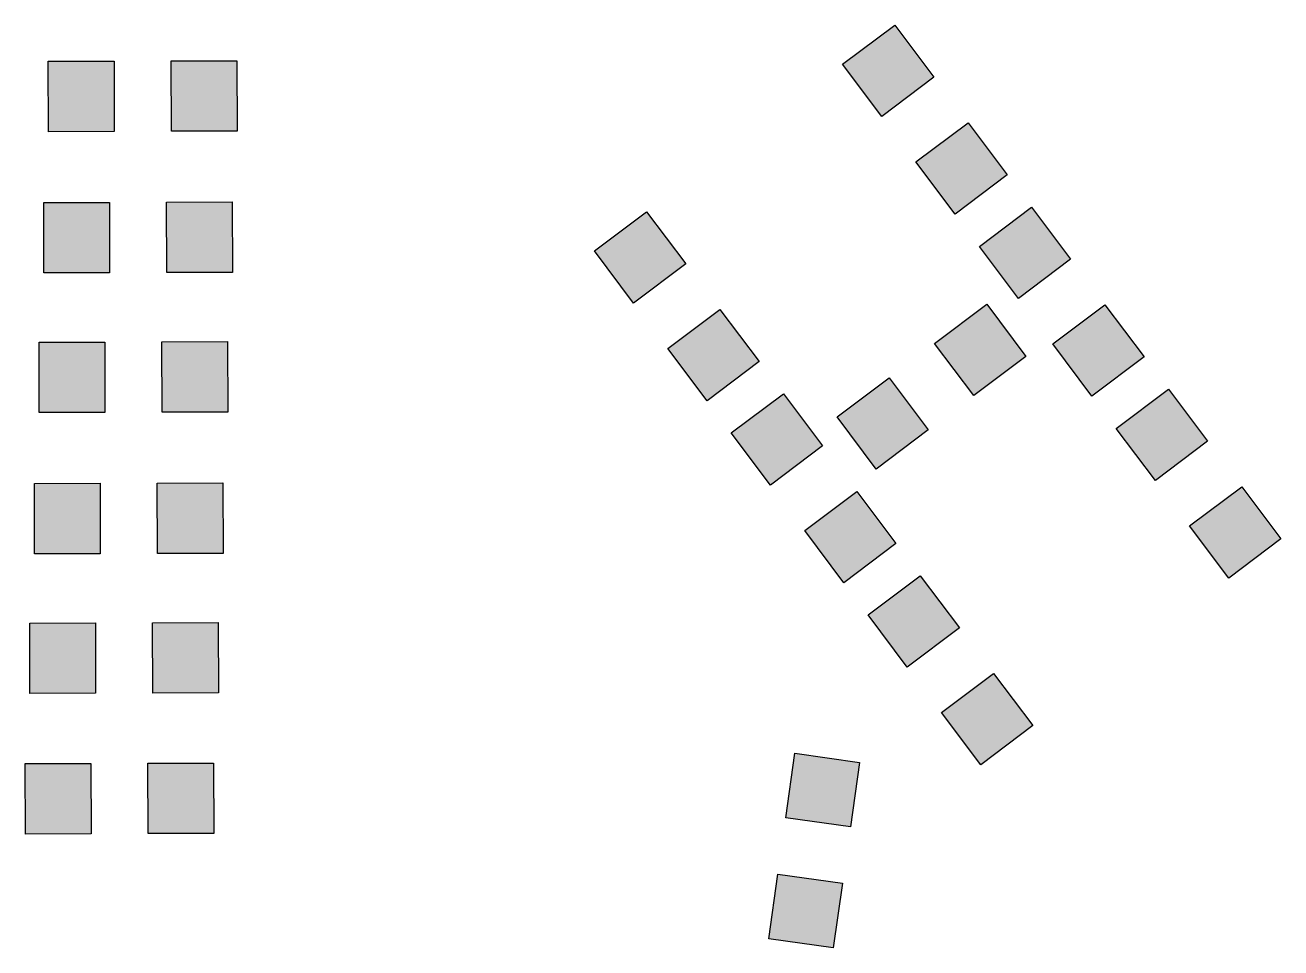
# Model space of a CAD drawing. Header units: millimetres. Extents: x 19.1 to 34.6, y 40 to 51.3.
import ezdxf

# ---------------------------------------------------------------- set-up
doc = ezdxf.new("R2010")
doc.units = ezdxf.units.MM
doc.header["$MEASUREMENT"] = 0
doc.layers.add('Bottom-Layer', color=7, linetype='Continuous', true_color=0x0000ff)

msp = doc.modelspace()

# ---------------------------------------------------------------- hatches: boundary and pattern name
at = {"layer": 'Bottom-Layer'}
for points in [[(29.178, 50.84), (29.818, 51.321), (30.299, 50.682), (29.659, 50.201)], [(20.237, 50.88), (20.239, 50.016), (19.433, 50.013), (19.43, 50.877)], [(21.744, 50.884), (21.746, 50.02), (20.94, 50.018), (20.937, 50.882)], [(30.079, 49.642), (30.719, 50.123), (31.199, 49.484), (30.56, 49.003)], [(19.376, 48.28), (19.373, 49.144), (20.18, 49.146), (20.182, 48.282)], [(20.883, 48.284), (20.88, 49.148), (21.687, 49.151), (21.689, 48.287)], [(26.133, 48.55), (26.773, 49.031), (27.254, 48.391), (26.614, 47.911)], [(30.858, 48.607), (31.497, 49.088), (31.978, 48.449), (31.339, 47.968)], [(27.034, 47.352), (27.674, 47.833), (28.155, 47.194), (27.515, 46.713)], [(30.948, 47.896), (31.429, 47.257), (30.789, 46.776), (30.308, 47.415)], [(31.759, 47.41), (32.398, 47.89), (32.879, 47.251), (32.239, 46.77)], [(20.123, 47.433), (20.125, 46.569), (19.319, 46.567), (19.316, 47.431)], [(21.629, 47.438), (21.632, 46.574), (20.826, 46.571), (20.823, 47.435)], [(29.75, 46.995), (30.231, 46.356), (29.591, 45.875), (29.111, 46.514)], [(27.813, 46.317), (28.452, 46.798), (28.933, 46.159), (28.294, 45.678)], [(32.537, 46.374), (33.177, 46.855), (33.658, 46.216), (33.018, 45.735)], [(19.262, 44.834), (19.259, 45.698), (20.066, 45.7), (20.068, 44.836)], [(20.769, 44.838), (20.766, 45.702), (21.572, 45.704), (21.575, 44.84)], [(33.438, 45.177), (34.077, 45.658), (34.558, 45.018), (33.919, 44.537)], [(28.714, 45.119), (29.353, 45.6), (29.834, 44.961), (29.195, 44.48)], [(29.492, 44.084), (30.132, 44.565), (30.613, 43.926), (29.973, 43.445)], [(20.009, 43.987), (20.011, 43.123), (19.205, 43.12), (19.202, 43.984)], [(21.515, 43.991), (21.518, 43.127), (20.711, 43.125), (20.709, 43.989)], [(30.393, 42.886), (31.033, 43.367), (31.513, 42.728), (30.874, 42.247)], [(28.594, 42.388), (29.387, 42.276), (29.274, 41.484), (28.482, 41.596)], [(19.148, 41.397), (19.145, 42.261), (19.952, 42.264), (19.954, 41.4)], [(20.654, 41.402), (20.652, 42.266), (21.458, 42.268), (21.461, 41.404)], [(28.384, 40.904), (29.177, 40.792), (29.065, 40), (28.272, 40.112)]]:
    msp.add_hatch(color=256, dxfattribs=at).paths.add_polyline_path(points)

# ---------------------------------------------------------------- linework, layer by layer
for points in [[(29.178, 50.84), (29.818, 51.321), (30.299, 50.682), (29.659, 50.201)], [(20.237, 50.88), (20.239, 50.016), (19.433, 50.013), (19.43, 50.877)], [(21.744, 50.884), (21.746, 50.02), (20.94, 50.018), (20.937, 50.882)], [(30.079, 49.642), (30.719, 50.123), (31.199, 49.484), (30.56, 49.003)], [(19.376, 48.28), (19.373, 49.144), (20.18, 49.146), (20.182, 48.282)], [(20.883, 48.284), (20.88, 49.148), (21.687, 49.151), (21.689, 48.287)], [(26.133, 48.55), (26.773, 49.031), (27.254, 48.391), (26.614, 47.911)], [(30.858, 48.607), (31.497, 49.088), (31.978, 48.449), (31.339, 47.968)], [(27.034, 47.352), (27.674, 47.833), (28.155, 47.194), (27.515, 46.713)], [(30.948, 47.896), (31.429, 47.257), (30.789, 46.776), (30.308, 47.415)], [(31.759, 47.41), (32.398, 47.89), (32.879, 47.251), (32.239, 46.77)], [(20.123, 47.433), (20.125, 46.569), (19.319, 46.567), (19.316, 47.431)], [(21.629, 47.438), (21.632, 46.574), (20.826, 46.571), (20.823, 47.435)], [(29.75, 46.995), (30.231, 46.356), (29.591, 45.875), (29.111, 46.514)], [(27.813, 46.317), (28.452, 46.798), (28.933, 46.159), (28.294, 45.678)], [(32.537, 46.374), (33.177, 46.855), (33.658, 46.216), (33.018, 45.735)], [(19.262, 44.834), (19.259, 45.698), (20.066, 45.7), (20.068, 44.836)], [(20.769, 44.838), (20.766, 45.702), (21.572, 45.704), (21.575, 44.84)], [(33.438, 45.177), (34.077, 45.658), (34.558, 45.018), (33.919, 44.537)], [(28.714, 45.119), (29.353, 45.6), (29.834, 44.961), (29.195, 44.48)], [(29.492, 44.084), (30.132, 44.565), (30.613, 43.926), (29.973, 43.445)], [(20.009, 43.987), (20.011, 43.123), (19.205, 43.12), (19.202, 43.984)], [(21.515, 43.991), (21.518, 43.127), (20.711, 43.125), (20.709, 43.989)], [(30.393, 42.886), (31.033, 43.367), (31.513, 42.728), (30.874, 42.247)], [(28.594, 42.388), (29.387, 42.276), (29.274, 41.484), (28.482, 41.596)], [(19.148, 41.397), (19.145, 42.261), (19.952, 42.264), (19.954, 41.4)], [(20.654, 41.402), (20.652, 42.266), (21.458, 42.268), (21.461, 41.404)], [(28.384, 40.904), (29.177, 40.792), (29.065, 40), (28.272, 40.112)]]:
    msp.add_lwpolyline(points, close=True, dxfattribs=at)

doc.saveas('drawing.dxf')
